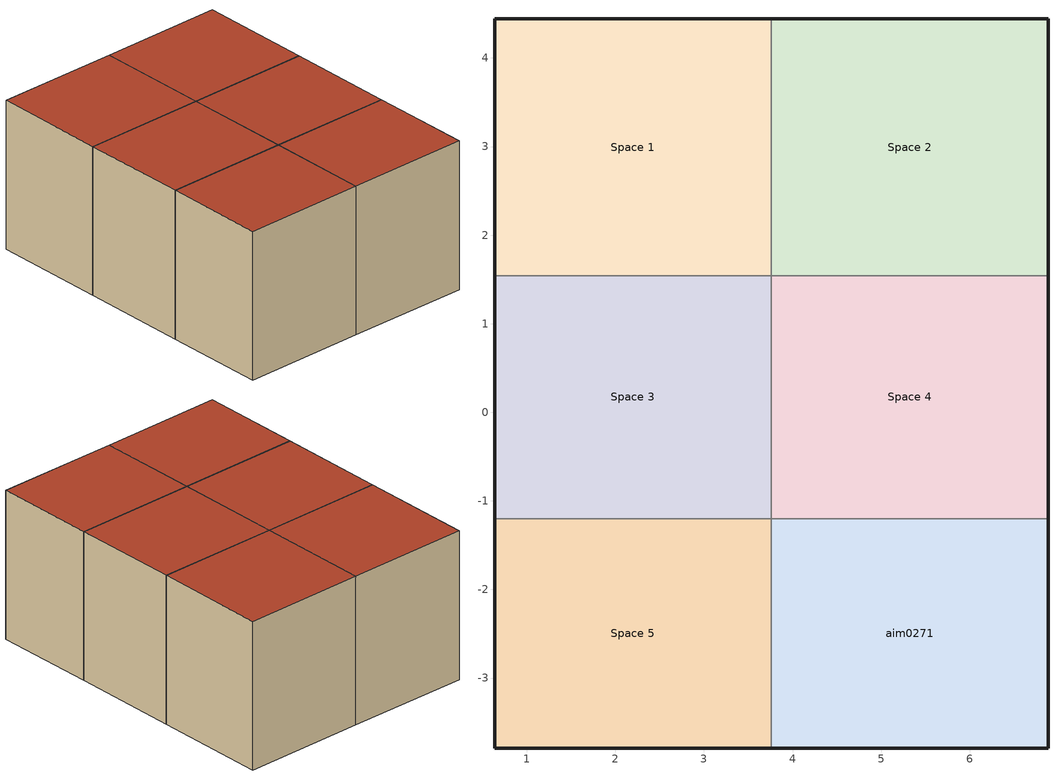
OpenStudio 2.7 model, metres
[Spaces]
Space 5
 floor ground: 0.64,-3.79 0.64,-1.2 3.76,-1.2 3.76,-3.79 z0
 wall outside: 0.64,-1.2 0.64,-3.79 3.76,-3.79 z0:3.81
 wall to aim0271: 3.76,-3.79 3.76,-1.2 z0:3.81
 wall to Space 3: 3.76,-1.2 0.64,-1.2 z0:3.81
 roof outside: 0.64,-3.79 3.76,-3.79 3.76,-1.2 0.64,-1.2 z3.81
Space 3
 floor ground: 0.64,-1.2 0.64,1.54 3.76,1.54 3.76,-1.2 z0
 wall outside: 0.64,1.54 0.64,-1.2 z0:3.81
 wall to Space 4: 3.76,-1.2 3.76,1.54 z0:3.81
 wall to Space 1: 3.76,1.54 0.64,1.54 z0:3.81
 roof outside: 0.64,-1.2 3.76,-1.2 3.76,1.54 0.64,1.54 z3.81
Space 1
 floor ground: 0.64,1.54 0.64,4.44 3.76,4.44 3.76,1.54 z0
 wall outside: 3.76,4.44 0.64,4.44 0.64,1.54 z0:3.81
 wall to Space 2: 3.76,1.54 3.76,4.44 z0:3.81
 roof outside: 0.64,1.54 3.76,1.54 3.76,4.44 0.64,4.44 z3.81
Space 2
 floor ground: 3.76,1.54 3.76,4.44 6.88,4.44 6.88,1.54 z0
 wall outside: 6.88,1.54 6.88,4.44 3.76,4.44 z0:3.81
 wall to Space 4: 3.76,1.54 6.88,1.54 z0:3.81
 roof outside: 3.76,1.54 6.88,1.54 6.88,4.44 3.76,4.44 z3.81
aim0271
 floor ground: 3.76,-3.79 3.76,-1.2 6.88,-1.2 6.88,-3.79 z0
 wall outside: 3.76,-3.79 6.88,-3.79 6.88,-1.2 z0:3.81
 wall to Space 4: 6.88,-1.2 3.76,-1.2 z0:3.81
 roof outside: 3.76,-3.79 6.88,-3.79 6.88,-1.2 3.76,-1.2 z3.81
Space 4
 floor ground: 3.76,-1.2 3.76,1.54 6.88,1.54 6.88,-1.2 z0
 wall outside: 6.88,-1.2 6.88,1.54 z0:3.81
 roof outside: 3.76,-1.2 6.88,-1.2 6.88,1.54 3.76,1.54 z3.81
[Building]
aim0013
[ThermalZone] Use Ideal Air Loads=No
Name | Volume {m3}
Zone Default; ThermalZone #1 | 25.8492
ThermalZone #2; ThermalZone #3 | 23.219
ThermalZone #4; ThermalZone #5 | 22.312
[Sizing:Zone] Zone Cooling Design Supply Air Temperature Input Method=SupplyAirTemperature; Zone Cooling Design Supply Air Temperature {C}=14; Zone Cooling Design Supply Air Temperature Difference {deltaC}=11.11; Zone Heating Design Supply Air Temperature Input Method=SupplyAirTemperature; Zone Heating Design Supply Air Temperature {C}=40; Zone Heating Design Supply Air Temperature Difference {deltaC}=11.11; Zone Cooling Design Supply Air Humidity Ratio {kg-H2O/kg-air}=0.0085; Zone Heating Design Supply Air Humidity Ratio {kg-H2O/kg-air}=0.008; Cooling Design Air Flow Method=DesignDay; Heating Design Air Flow Method=DesignDay; Account for Dedicated Outdoor Air System=No; Dedicated Outdoor Air System Control Strategy=NeutralSupplyAir; Dedicated Outdoor Air Low Setpoint Temperature for Design {C}=autosize; Dedicated Outdoor Air High Setpoint Temperature for Design {C}=autosize
Zone Default; ThermalZone #1; ThermalZone #2; ThermalZone #3; ThermalZone #4; ThermalZone #5
[Space]
Name | Default Schedule Set | Thermal Zone | Design Specification Outdoor Air Object | Space Type
Space 5 | aim0029|aim0029|aim0035 | ThermalZone #4 | Space 5_ventilation
Space 3 | aim0090|aim0090|aim0096 | ThermalZone #2 | Space 3_ventilation | ClassroomOrLectureOrTraining
Space 1 | aim0029|aim0029|aim0035 | Zone Default | Space 1_ventilation | OfficeOpenPlan
Space 2 | aim0029|aim0029|aim0035 | ThermalZone #1 | Space 2_ventilation | OfficeEnclosed
aim0271 | aim0029|aim0029|aim0035 | ThermalZone #5 | aim0271_ventilation
Space 4 | aim0029|aim0029|aim0035 | ThermalZone #3 | Space 4_ventilation | ConferenceMeetingOrMultipurpose
[SpaceType]
ClassroomOrLectureOrTraining; OfficeOpenPlan; OfficeEnclosed; ConferenceMeetingOrMultipurpose
[DefaultScheduleSet]
Name | Number of People Schedule | Lighting Schedule | Electric Equipment Schedule
aim0029|aim0029|aim0035 | Common Office Occupancy - 8 AM to 5 PM | Office Lighting - 6 AM to 11 PM | Office Lighting - 6 AM to 11 PM
aim0090|aim0090|aim0096 | School Occupancy - 8 AM to 9 Pm | School Lighting - 7 AM to 9 PM | School Lighting - 7 AM to 9 PM
[Lights:Definition] Design Level Calculation Method=Watts/Area
Name | Watts per Space Floor Area {W/m2}
adv_import_light_0 | 10.7639
adv_import_light_1 | 15.0695
adv_import_light_2 | 11.8403
adv_import_light_3 | 13.9931
[ElectricEquipment:Definition] Design Level Calculation Method=Watts/Area
Name | Watts per Space Floor Area {W/m2}
adv_import_elec_equip_0 | 13.9931
adv_import_elec_equip_1 | 10.7639
adv_import_elec_equip_2 | 16.1459
[People:Definition] Fraction Radiant=0.3
Name | Number of People Calculation Method | Space Floor Area per Person {m2/person} | Number of People {people}
adv_import_people_0 | Area/Person | 18.5806
adv_import_people_1 | People |  | 1
[Lights] Fraction Replaceable=1
Name | Lights Definition | Space or SpaceType
Space 5_lights | adv_import_light_0 | Space 5
Space 3_lights | adv_import_light_1 | Space 3
Space 1_lights | adv_import_light_2 | Space 1
Space 2_lights | adv_import_light_2 | Space 2
aim0271_lights | adv_import_light_0 | aim0271
Space 4_lights | adv_import_light_3 | Space 4
[ElectricEquipment]
Name | Electric Equipment Definition | Space or SpaceType
Space 5_elec_equip | adv_import_elec_equip_0 | Space 5
Space 3_elec_equip | adv_import_elec_equip_1 | Space 3
Space 1_elec_equip | adv_import_elec_equip_2 | Space 1
Space 2_elec_equip | adv_import_elec_equip_2 | Space 2
aim0271_elec_equip | adv_import_elec_equip_0 | aim0271
Space 4_elec_equip | adv_import_elec_equip_1 | Space 4
[People] Activity Level Schedule=activity_131.8819815775; Multiplier=1
Name | People Definition | Space or SpaceType
Space 5_people | adv_import_people_0 | Space 5
Space 3_people | adv_import_people_0 | Space 3
Space 1_people | adv_import_people_0 | Space 1
Space 2_people | adv_import_people_0 | Space 2
aim0271_people | adv_import_people_1 | aim0271
Space 4_people | adv_import_people_0 | Space 4
[SpaceInfiltration:DesignFlowRate] Design Flow Rate Calculation Method=Flow/Space; Design Flow Rate {m3/s}=0
Name | Space or SpaceType
Space 5_infiltration | Space 5
Space 3_infiltration | Space 3
Space 1_infiltration | Space 1
Space 2_infiltration | Space 2
aim0271_infiltration | aim0271
Space 4_infiltration | Space 4
[DesignSpecification:OutdoorAir] Outdoor Air Flow per Floor Area {m3/s-m2}=0.0003048
Name | Outdoor Air Flow per Person {m3/s-person} | Outdoor Air Flow Rate {m3/s} | Outdoor Air Flow Air Changes per Hour {1/hr}
Space 5_ventilation | 0.00235974 | 0.00212573 | 1
Space 3_ventilation | 0.00353961 | 0.01707 | 0
Space 1_ventilation | 0.00235974 | 0.00332501 | 0
Space 2_ventilation | 0.00235974 | 0 | 1
aim0271_ventilation | 0.00235974 | 0.00619777 | 1
Space 4_ventilation | 0.00235974 | 0.0110153 | 1
[Schedule:Ruleset]
Name | Default Day Schedule
Office Lighting - 6 AM to 11 PM | Office Lighting - 6 AM to 11 PM All
Common Office Occupancy - 8 AM to 5 PM | Common Office Occupancy - 8 AM to 5 PM All
School Lighting - 7 AM to 9 PM | School Lighting - 7 AM to 9 PM All
School Occupancy - 8 AM to 9 Pm | School Occupancy - 8 AM to 9 Pm All
activity_131.8819815775 | activity_131.8819815775 activity_131.8819815775_default
[Schedule:Day]
Office Lighting - 6 AM to 11 PM All: 6, 0, 0, 7, 0, 0.1, 8, 0, 0.3, 12, 0, 0.9, 13, 0, 0.8, 17, 0, 0.9, 18, 0, 0.5, 20, 0, 0.3, 22, 0, 0.2, 24, 0, 0
Common Office Occupancy - 8 AM to 5 PM All: 7, 0, 0, 8, 0, 0.1, 9, 0, 0.2, 11, 0, 0.95, 13, 0, 0.45, 18, 0, 0.95, 19, 0, 0.3, 22, 0, 0.1, 24, 0, 0
School Lighting - 7 AM to 9 PM All: 7, 0, 0, 8, 0, 0.3, 9, 0, 0.85, 12, 0, 0.95, 15, 0, 0.8, 16, 0, 0.7, 18, 0, 0.5, 20, 0, 0.35, 22, 0, 0.3, 24, 0, 0
School Occupancy - 8 AM to 9 Pm All: 7, 0, 0, 8, 0, 0.05, 9, 0, 0.75, 11, 0, 0.9, 15, 0, 0.8, 16, 0, 0.45, 17, 0, 0.15, 18, 0, 0.05, 19, 0, 0.15, 21, 0, 0.2, 22, 0, 0.1, 24, 0, 0
activity_131.8819815775 activity_131.8819815775_default: 24, 0, 131.882
